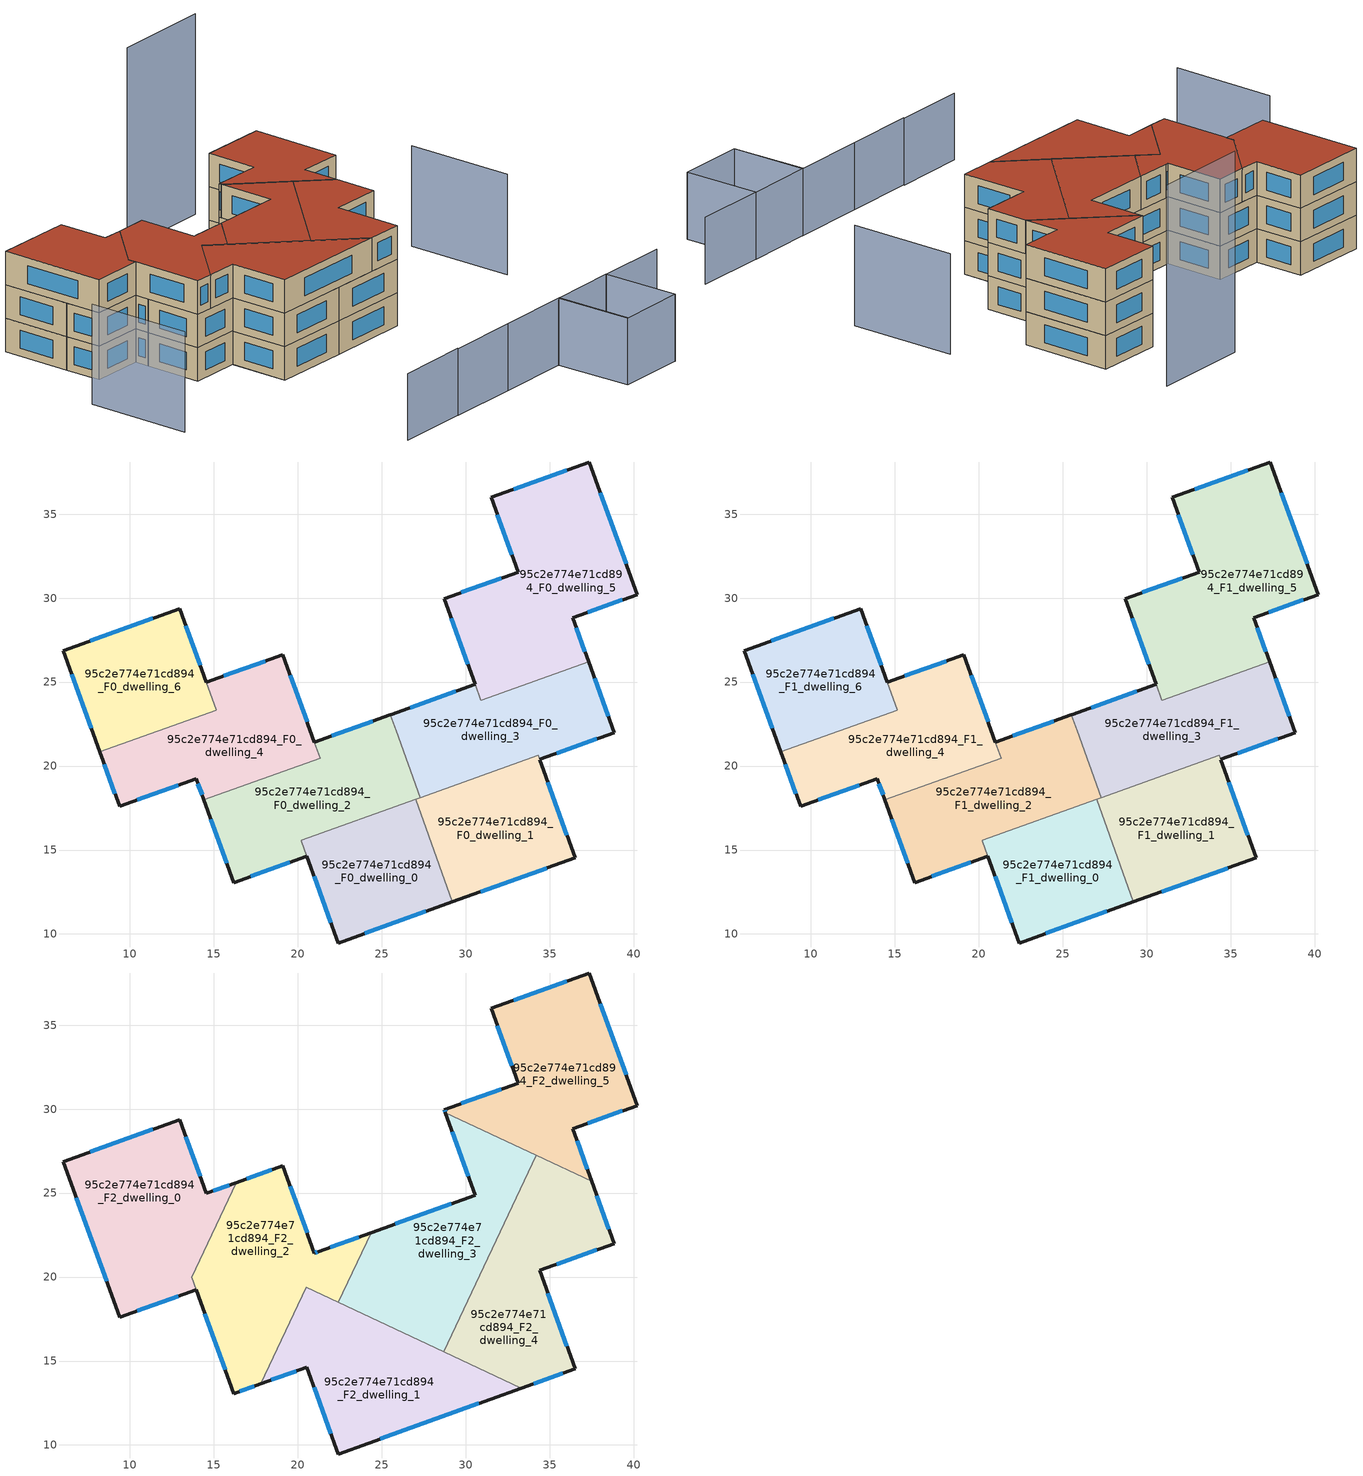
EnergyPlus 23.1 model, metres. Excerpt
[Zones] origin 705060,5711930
95c2e774e71cd894_F0_dwelling_0
 floor ground (EU_floor_Construction): 27.02,18.01 29.21,11.91 22.4,9.46 20.2,15.57 z0
 wall outside (EU_wall_Construction): 20.54,14.63 22.4,9.46 29.21,11.91 z0:3
 wall to 95c2e774e71cd894_F0_dwelling_2 (EU_wall_Construction): 20.2,15.57 20.54,14.63 / 27.02,18.01 20.21,15.57 z0:3
 wall to 95c2e774e71cd894_F0_dwelling_1 (EU_wall_Construction): 29.21,11.91 27.02,18.01 z0:3
 window (EU_Window_Construction): 20.97,13.43 21.97,10.66 / 23.98,10.03 27.63,11.34 z0.69:2.31
95c2e774e71cd894_F0_dwelling_1
 floor ground (EU_floor_Construction): 34.31,20.63 36.52,14.53 29.21,11.91 27.02,18.01 z0
 wall outside (EU_wall_Construction): 29.21,11.91 36.52,14.53 34.41,20.39 z0:3
 wall to 95c2e774e71cd894_F0_dwelling_3 (EU_wall_Construction): 34.41,20.39 34.32,20.63 / 34.31,20.63 27.3,18.11 z0:3
 wall to 95c2e774e71cd894_F0_dwelling_2 (EU_wall_Construction): 27.3,18.11 27.02,18.01 z0:3
 window (EU_Window_Construction): 36.03,15.89 34.9,19.03 / 30.9,12.51 34.83,13.92 z0.69:2.31
95c2e774e71cd894_F0_dwelling_2
 floor ground (EU_floor_Construction): 25.52,23.06 27.3,18.11 20.2,15.57 20.54,14.63 16.18,13.06 14.41,17.99 21.33,20.47 20.98,21.43 z0
 wall outside (EU_wall_Construction): 14.41,17.99 16.18,13.06 20.54,14.63 / 25.52,23.06 20.98,21.43 z0:3
 wall to 95c2e774e71cd894_F0_dwelling_4 (EU_wall_Construction): 20.98,21.43 21.33,20.47 14.41,17.99 z0:3
 wall to 95c2e774e71cd894_F0_dwelling_3 (EU_wall_Construction): 27.3,18.11 25.87,22.1 / 25.86,22.1 25.52,23.06 z0:3
 window (EU_Window_Construction): 14.82,16.85 15.77,14.2 / 24.47,22.68 22.03,21.81 / 17.19,13.43 19.53,14.27 z0.69:2.31
95c2e774e71cd894_F0_dwelling_3
 floor ground (EU_floor_Construction): 37.32,26.21 38.84,21.99 34.41,20.39 34.32,20.63 27.3,18.11 25.52,23.06 30.56,24.87 30.91,23.91 z0
 wall outside (EU_wall_Construction): 30.56,24.87 25.53,23.06 / 34.41,20.39 38.84,21.99 37.32,26.21 z0:3
 wall to 95c2e774e71cd894_F0_dwelling_5 (EU_wall_Construction): 30.91,23.91 30.56,24.87 / 37.32,26.21 30.92,23.91 z0:3
 window (EU_Window_Construction): 29.4,24.45 26.69,23.48 / 38.49,22.97 37.67,25.24 / 35.43,20.76 37.82,21.62 z0.69:2.31
95c2e774e71cd894_F0_dwelling_4
 floor ground (EU_floor_Construction): 19.11,26.62 20.98,21.43 21.33,20.47 14.41,17.99 13.95,19.24 9.39,17.6 8.21,20.85 15.14,23.34 14.55,24.99 z0
 wall outside (EU_wall_Construction): 20.98,21.43 19.11,26.62 14.55,24.99 / 8.21,20.85 9.39,17.6 13.95,19.24 14.41,17.99 z0:3
 wall to 95c2e774e71cd894_F0_dwelling_6 (EU_wall_Construction): 14.55,24.99 15.14,23.34 8.21,20.85 z0:3
 window (EU_Window_Construction): 18.05,26.25 15.6,25.37 / 20.55,22.63 19.54,25.42 / 14.06,18.95 14.3,18.28 / 10.44,17.98 12.89,18.86 / 8.48,20.1 9.11,18.35 z0.69:2.31
95c2e774e71cd894_F0_dwelling_5
 floor ground (EU_floor_Construction): 37.37,38.11 40.21,30.22 36.37,28.84 37.32,26.21 30.92,23.92 28.73,29.97 33.12,31.54 31.52,36.01 z0
 wall outside (EU_wall_Construction): 37.32,26.21 36.37,28.84 40.21,30.22 37.37,38.11 31.52,36.01 33.12,31.54 28.73,29.97 30.56,24.88 z0:3
 window (EU_Window_Construction): 29.15,28.79 30.14,26.06 / 32.11,31.18 29.74,30.34 / 31.89,34.98 32.75,32.58 / 36.01,37.62 32.87,36.5 / 39.55,32.04 38.03,36.28 / 37.26,29.16 39.32,29.9 / 37.1,26.82 36.59,28.23 z0.69:2.31
95c2e774e71cd894_F0_dwelling_6
 floor ground (EU_floor_Construction): 12.97,29.37 15.14,23.34 8.21,20.85 6.04,26.88 z0
 wall outside (EU_wall_Construction): 14.55,25 12.97,29.37 6.04,26.88 8.21,20.85 z0:3
 window (EU_Window_Construction): 6.54,25.48 7.71,22.24 / 11.36,28.79 7.64,27.45 / 14.18,26.01 13.33,28.36 z0.69:2.31
95c2e774e71cd894_F1_dwelling_0
 floor to 95c2e774e71cd894_F0_dwelling_0 (EU_floor_Construction): 27.02,18.01 29.21,11.91 22.4,9.46 20.21,15.57 z3
 wall outside (EU_wall_Construction): 20.54,14.63 22.4,9.46 29.21,11.91 z3:6
 wall to 95c2e774e71cd894_F1_dwelling_2 (EU_wall_Construction): 20.2,15.57 20.54,14.63 / 27.02,18.01 20.21,15.57 z3:6
 wall to 95c2e774e71cd894_F1_dwelling_1 (EU_wall_Construction): 29.21,11.91 27.02,18.01 z3:6
 window (EU_Window_Construction): 20.97,13.43 21.97,10.66 / 23.98,10.03 27.63,11.34 z3.69:5.31
95c2e774e71cd894_F1_dwelling_1
 floor to 95c2e774e71cd894_F0_dwelling_1 (EU_floor_Construction): 34.31,20.63 36.52,14.53 29.21,11.91 27.02,18.01 z3
 wall outside (EU_wall_Construction): 29.21,11.91 36.52,14.53 34.41,20.39 z3:6
 wall to 95c2e774e71cd894_F1_dwelling_3 (EU_wall_Construction): 34.41,20.39 34.32,20.63 / 34.31,20.63 27.3,18.11 z3:6
 wall to 95c2e774e71cd894_F1_dwelling_2 (EU_wall_Construction): 27.3,18.11 27.02,18.01 z3:6
 window (EU_Window_Construction): 36.03,15.89 34.9,19.03 / 30.9,12.51 34.83,13.92 z3.69:5.31
95c2e774e71cd894_F1_dwelling_2
 floor to 95c2e774e71cd894_F0_dwelling_2 (EU_floor_Construction): 25.52,23.06 27.3,18.11 20.2,15.57 20.54,14.63 16.18,13.06 14.41,17.99 21.33,20.47 20.98,21.43 z3
 wall outside (EU_wall_Construction): 14.41,17.99 16.18,13.06 20.54,14.63 / 25.52,23.06 20.98,21.43 z3:6
 wall to 95c2e774e71cd894_F1_dwelling_4 (EU_wall_Construction): 20.98,21.43 21.33,20.47 14.41,17.99 z3:6
 wall to 95c2e774e71cd894_F1_dwelling_3 (EU_wall_Construction): 27.3,18.11 25.87,22.1 / 25.86,22.1 25.52,23.06 z3:6
 window (EU_Window_Construction): 14.82,16.85 15.77,14.2 / 24.47,22.68 22.03,21.81 / 17.19,13.43 19.53,14.27 z3.69:5.31
95c2e774e71cd894_F1_dwelling_3
 floor to 95c2e774e71cd894_F0_dwelling_3 (EU_floor_Construction): 37.32,26.21 38.84,21.99 34.41,20.39 34.32,20.63 27.3,18.11 25.53,23.06 30.56,24.87 30.91,23.91 z3
 wall outside (EU_wall_Construction): 30.56,24.87 25.53,23.06 / 34.41,20.39 38.84,21.99 37.32,26.21 z3:6
 wall to 95c2e774e71cd894_F1_dwelling_5 (EU_wall_Construction): 30.91,23.91 30.56,24.87 / 37.32,26.21 30.92,23.91 z3:6
 window (EU_Window_Construction): 29.4,24.45 26.69,23.48 / 38.49,22.97 37.67,25.24 / 35.43,20.76 37.82,21.62 z3.69:5.31
95c2e774e71cd894_F1_dwelling_4
 floor to 95c2e774e71cd894_F0_dwelling_4 (EU_floor_Construction): 19.11,26.62 20.98,21.43 21.33,20.47 14.41,17.99 13.95,19.24 9.39,17.6 8.21,20.85 15.14,23.34 14.55,24.99 z3
 wall outside (EU_wall_Construction): 20.98,21.43 19.11,26.62 14.55,24.99 / 8.21,20.85 9.39,17.6 13.95,19.24 14.41,17.99 z3:6
 wall to 95c2e774e71cd894_F1_dwelling_6 (EU_wall_Construction): 14.55,24.99 15.14,23.34 8.21,20.85 z3:6
 window (EU_Window_Construction): 18.05,26.25 15.6,25.37 / 20.55,22.63 19.54,25.42 / 14.06,18.95 14.3,18.28 / 10.44,17.98 12.89,18.86 / 8.48,20.1 9.11,18.35 z3.69:5.31
95c2e774e71cd894_F1_dwelling_5
 floor to 95c2e774e71cd894_F0_dwelling_5 (EU_floor_Construction): 37.37,38.11 40.21,30.22 36.37,28.84 37.32,26.21 30.92,23.92 28.73,29.97 33.12,31.54 31.52,36.01 z3
 wall outside (EU_wall_Construction): 37.32,26.21 36.37,28.84 40.21,30.22 37.37,38.11 31.52,36.01 33.12,31.54 28.73,29.97 30.56,24.88 z3:6
 window (EU_Window_Construction): 29.15,28.79 30.14,26.06 / 32.11,31.18 29.74,30.34 / 31.89,34.98 32.75,32.58 / 36.01,37.62 32.87,36.5 / 39.55,32.04 38.03,36.28 / 37.26,29.16 39.32,29.9 / 37.1,26.82 36.59,28.23 z3.69:5.31
95c2e774e71cd894_F1_dwelling_6
 floor to 95c2e774e71cd894_F0_dwelling_6 (EU_floor_Construction): 12.97,29.37 15.14,23.34 8.21,20.85 6.04,26.88 z3
 wall outside (EU_wall_Construction): 14.55,25 12.97,29.37 6.04,26.88 8.21,20.85 z3:6
 window (EU_Window_Construction): 6.54,25.48 7.71,22.24 / 11.36,28.79 7.64,27.45 / 14.18,26.01 13.33,28.36 z3.69:5.31
95c2e774e71cd894_F2_dwelling_0
 floor to 95c2e774e71cd894_F1_dwelling_6 (EU_floor_Construction): 12.97,29.37 15.14,23.34 8.21,20.85 6.04,26.88 z6
 floor to 95c2e774e71cd894_F1_dwelling_4 (EU_floor_Construction): 16.33,25.63 13.68,19.99 13.95,19.24 9.39,17.6 8.21,20.85 15.14,23.34 14.55,24.99 z6
 wall outside (EU_wall_Construction): 16.33,25.63 14.55,24.99 12.97,29.37 6.04,26.88 9.39,17.6 13.95,19.24 z6:9
 wall to 95c2e774e71cd894_F2_dwelling_2 (EU_wall_Construction): 13.95,19.24 13.68,19.99 / 13.68,20 16.33,25.63 z6:9
 window (EU_Window_Construction): 6.81,24.73 8.61,19.75 / 11.36,28.79 7.64,27.45 / 14.18,26 13.33,28.36 / 15.91,25.48 14.96,25.14 / 10.44,17.98 12.89,18.86 z6.69:8.31
 roof outside (EU_roof_Construction): 13.95,19.24 13.68,19.99 16.33,25.63 14.55,24.99 12.97,29.37 6.04,26.88 9.39,17.6 z9
95c2e774e71cd894_F2_dwelling_1
 floor to 95c2e774e71cd894_F1_dwelling_0 (EU_floor_Construction): 27.75,15.99 29.21,11.91 22.4,9.46 20.21,15.57 24.99,17.28 z6
 floor to 95c2e774e71cd894_F1_dwelling_1 (EU_floor_Construction): 33.31,13.38 29.21,11.91 27.75,15.99 z6
 floor to 95c2e774e71cd894_F1_dwelling_2 (EU_floor_Construction): 24.99,17.28 20.2,15.57 20.54,14.63 17.79,13.64 20.49,19.39 z6
 wall outside (EU_wall_Construction): 17.79,13.64 20.54,14.63 22.4,9.46 33.31,13.38 z6:9
 wall to 95c2e774e71cd894_F2_dwelling_2 (EU_wall_Construction): 22.41,18.49 20.49,19.39 17.79,13.64 z6:9
 wall to 95c2e774e71cd894_F2_dwelling_3 (EU_wall_Construction): 28.7,15.54 22.41,18.49 z6:9
 wall to 95c2e774e71cd894_F2_dwelling_4 (EU_wall_Construction): 33.31,13.38 28.7,15.54 z6:9
 window (EU_Window_Construction): 20.97,13.44 21.97,10.66 / 18.43,13.87 19.9,14.4 / 24.92,10.37 30.78,12.47 z6.69:8.31
 roof outside (EU_roof_Construction): 33.31,13.38 20.49,19.39 17.79,13.64 20.54,14.63 22.4,9.46 z9
95c2e774e71cd894_F2_dwelling_2
 floor to 95c2e774e71cd894_F1_dwelling_2 (EU_floor_Construction): 24.36,22.64 22.42,18.49 20.49,19.39 17.79,13.64 16.18,13.06 14.41,17.99 21.33,20.47 20.98,21.43 z6
 floor to 95c2e774e71cd894_F1_dwelling_4 (EU_floor_Construction): 19.11,26.62 20.98,21.43 21.33,20.47 14.41,17.99 13.68,19.99 16.33,25.63 z6
 wall outside (EU_wall_Construction): 24.36,22.64 21.21,21.51 20.98,21.43 19.11,26.62 16.33,25.63 / 13.95,19.24 16.18,13.06 17.79,13.64 z6:9
 wall to 95c2e774e71cd894_F2_dwelling_3 (EU_wall_Construction): 22.42,18.49 24.36,22.64 z6:9
 window (EU_Window_Construction): 18.46,26.39 16.97,25.86 / 20.55,22.63 19.54,25.42 / 21.16,21.5 21.04,21.45 / 23.64,22.38 21.94,21.78 / 16.55,13.2 17.42,13.51 / 14.47,17.81 15.67,14.49 z6.69:8.31
 roof outside (EU_roof_Construction): 22.42,18.49 24.36,22.64 21.21,21.51 20.98,21.43 19.11,26.62 16.33,25.63 13.68,20 16.18,13.06 17.79,13.64 20.49,19.39 z9
95c2e774e71cd894_F2_dwelling_3
 floor to 95c2e774e71cd894_F1_dwelling_3 (EU_floor_Construction): 32.98,24.66 30.44,19.24 27.3,18.11 25.53,23.06 30.56,24.87 30.91,23.91 z6
 floor to 95c2e774e71cd894_F1_dwelling_0 (EU_floor_Construction): 27.02,18.01 27.75,15.99 24.99,17.28 z6
 floor to 95c2e774e71cd894_F1_dwelling_5 (EU_floor_Construction): 34.2,27.26 32.98,24.66 30.91,23.91 28.79,29.79 z6
 floor to 95c2e774e71cd894_F1_dwelling_2 (EU_floor_Construction): 25.52,23.06 27.3,18.11 24.99,17.28 22.42,18.49 24.36,22.64 z6
 floor to 95c2e774e71cd894_F1_dwelling_1 (EU_floor_Construction): 30.44,19.24 28.7,15.54 27.75,15.99 27.02,18.01 z6
 wall outside (EU_wall_Construction): 28.79,29.79 30.56,24.87 24.36,22.64 z6:9
 wall to 95c2e774e71cd894_F2_dwelling_4 (EU_wall_Construction): 28.7,15.54 34.2,27.26 z6:9
 wall to 95c2e774e71cd894_F2_dwelling_5 (EU_wall_Construction): 34.2,27.26 28.79,29.79 z6:9
 window (EU_Window_Construction): 29.13,24.36 25.8,23.16 / 29.2,28.66 30.15,26.01 z6.69:8.31
 roof outside (EU_roof_Construction): 28.7,15.54 34.2,27.26 28.79,29.79 30.56,24.87 24.36,22.64 22.42,18.49 z9
95c2e774e71cd894_F2_dwelling_4
 floor to 95c2e774e71cd894_F1_dwelling_1 (EU_floor_Construction): 34.32,20.63 36.52,14.53 33.31,13.38 28.7,15.54 30.44,19.24 z6
 floor to 95c2e774e71cd894_F1_dwelling_3 (EU_floor_Construction): 37.5,25.71 38.84,21.99 34.41,20.39 34.32,20.63 30.44,19.24 32.98,24.66 36.81,26.03 z6
 floor to 95c2e774e71cd894_F1_dwelling_5 (EU_floor_Construction): 36.81,26.03 32.98,24.66 34.2,27.26 z6
 wall outside (EU_wall_Construction): 33.31,13.38 36.52,14.53 34.41,20.39 38.84,21.99 37.5,25.71 z6:9
 wall to 95c2e774e71cd894_F2_dwelling_5 (EU_wall_Construction): 37.5,25.71 34.2,27.26 z6:9
 window (EU_Window_Construction): 38.53,22.85 37.81,24.84 / 35.43,20.76 37.82,21.62 / 36.03,15.89 34.9,19.04 / 34.05,13.65 35.78,14.26 z6.69:8.31
 roof outside (EU_roof_Construction): 36.52,14.53 34.41,20.39 38.84,21.99 37.5,25.71 34.2,27.26 28.7,15.54 33.31,13.38 z9
95c2e774e71cd894_F2_dwelling_5
 floor to 95c2e774e71cd894_F1_dwelling_5 (EU_floor_Construction): 37.37,38.11 40.21,30.22 36.37,28.84 37.32,26.21 36.81,26.03 28.79,29.79 28.73,29.97 33.12,31.54 31.52,36.01 z6
 floor to 95c2e774e71cd894_F1_dwelling_3 (EU_floor_Construction): 37.32,26.21 37.5,25.71 36.81,26.03 z6
 wall outside (EU_wall_Construction): 37.5,25.71 36.37,28.84 40.21,30.22 37.37,38.11 31.52,36.01 33.12,31.54 28.73,29.97 28.79,29.79 z6:9
 window (EU_Window_Construction): 36.01,37.62 32.87,36.5 / 39.55,32.04 38.03,36.28 / 37.26,29.16 39.32,29.9 / 37.24,26.43 36.63,28.11 / 28.74,29.93 28.78,29.84 / 32.11,31.18 29.74,30.34 / 31.89,34.98 32.75,32.58 z6.69:8.31
 roof outside (EU_roof_Construction): 37.5,25.71 36.37,28.84 40.21,30.22 37.37,38.11 31.52,36.01 33.12,31.54 28.73,29.97 28.79,29.79 z9
shading: 24.21,-7 30.61,-4.49 / 30.62,-4.6 36.93,-2.19 / 36.92,-2.18 43.49,0.31 / 43.49,0.31 46.02,-6.35 / 52.04,-4.08 49.49,2.58 / 49.49,2.58 55.93,5.06 / 46.03,-6.38 43.43,0.29 / 43.43,0.29 49.47,2.64 / 49.47,2.64 52.07,-4.03 / 52.07,-4.03 46.03,-6.38 z0:6; 6.1,13.38 9.45,4.27 / 50.12,19.19 46.63,28.59 z0:9; 35.03,43.89 26.36,40.6 z0:18
[Building]
EU S2 Campaign: North Axis=0; Terrain=City; Solar Distribution=FullExterior
[Site:Location]
London: Latitude=51.5; Longitude=-0.5; Time Zone=0; Elevation=25
[SizingPeriod:WeatherFileDays]
AnnualSizingPeriod: Begin Month=1; Begin Day of Month=1; End Month=12; End Day of Month=31; Day of Week for Start Day=Monday; Use Weather File Daylight Saving Period=No; Use Weather File Rain and Snow Indicators=No
[MATERIAL]
EU_InternalMass_Material: Roughness=MediumRough; Thickness=0.1; Conductivity=1; Density=1800; Specific Heat=900; Thermal Absorptance=0.9; Solar Absorptance=0.7; Visible Absorptance=0.7
[MATERIAL:NOMASS] Roughness=MediumRough; Thermal Absorptance=0.9; Solar Absorptance=0.7; Visible Absorptance=0.7
Name | Thermal Resistance
EU_wall_NoMass | 0.635353
EU_roof_NoMass | 0.675062
EU_floor_NoMass | 1.96382
[WINDOWMATERIAL:SIMPLEGLAZINGSYSTEM]
EU_Window_SimpleGlazing: UFactor=2.96269; Solar Heat Gain Coefficient=0.76; Visible Transmittance=0.76
[CONSTRUCTION]
EU_wall_Construction: EU_wall_NoMass
EU_roof_Construction: EU_roof_NoMass
EU_floor_Construction: EU_floor_NoMass
EU_Window_Construction: EU_Window_SimpleGlazing
EU_InternalMass_Construction: EU_InternalMass_Material
[ZONE] Type=1; Multiplier=1; Ceiling Height=autocalculate; Floor Area=autocalculate; Part of Total Floor Area=Yes
Name | Volume
95c2e774e71cd894_F0_dwelling_0 | 140.906
95c2e774e71cd894_F1_dwelling_0 | 140.855
95c2e774e71cd894_F2_dwelling_0 | 207.792
95c2e774e71cd894_F0_dwelling_1; 95c2e774e71cd894_F1_dwelling_1 | 151.022
95c2e774e71cd894_F2_dwelling_1 | 206.286
95c2e774e71cd894_F0_dwelling_2; 95c2e774e71cd894_F1_dwelling_2 | 183.259
95c2e774e71cd894_F2_dwelling_2 | 205.899
95c2e774e71cd894_F0_dwelling_3 | 174.766
95c2e774e71cd894_F1_dwelling_3 | 174.725
95c2e774e71cd894_F2_dwelling_3 | 205.716
95c2e774e71cd894_F0_dwelling_4; 95c2e774e71cd894_F1_dwelling_4 | 181.482
95c2e774e71cd894_F2_dwelling_4 | 205.727
95c2e774e71cd894_F0_dwelling_5; 95c2e774e71cd894_F1_dwelling_5 | 264.563
95c2e774e71cd894_F2_dwelling_5 | 206.279
95c2e774e71cd894_F0_dwelling_6 | 141.604
95c2e774e71cd894_F1_dwelling_6 | 141.554
[INTERNALMASS] Construction=EU_InternalMass_Construction
Name | Zone or ZoneList | Surface Area
95c2e774e71cd894_F0_dwelling_0_EU_InternalMass | 95c2e774e71cd894_F0_dwelling_0 | 46.9693
95c2e774e71cd894_F0_dwelling_1_EU_InternalMass | 95c2e774e71cd894_F0_dwelling_1 | 50.3581
95c2e774e71cd894_F0_dwelling_2_EU_InternalMass | 95c2e774e71cd894_F0_dwelling_2 | 61.0848
95c2e774e71cd894_F0_dwelling_3_EU_InternalMass | 95c2e774e71cd894_F0_dwelling_3 | 58.2587
95c2e774e71cd894_F0_dwelling_4_EU_InternalMass | 95c2e774e71cd894_F0_dwelling_4 | 60.4934
95c2e774e71cd894_F0_dwelling_5_EU_InternalMass | 95c2e774e71cd894_F0_dwelling_5 | 88.2083
95c2e774e71cd894_F0_dwelling_6_EU_InternalMass | 95c2e774e71cd894_F0_dwelling_6 | 47.2021
95c2e774e71cd894_F1_dwelling_0_EU_InternalMass | 95c2e774e71cd894_F1_dwelling_0 | 46.9693
95c2e774e71cd894_F1_dwelling_1_EU_InternalMass | 95c2e774e71cd894_F1_dwelling_1 | 50.3581
95c2e774e71cd894_F1_dwelling_2_EU_InternalMass | 95c2e774e71cd894_F1_dwelling_2 | 61.0848
95c2e774e71cd894_F1_dwelling_3_EU_InternalMass | 95c2e774e71cd894_F1_dwelling_3 | 58.2587
95c2e774e71cd894_F1_dwelling_4_EU_InternalMass | 95c2e774e71cd894_F1_dwelling_4 | 60.4934
95c2e774e71cd894_F1_dwelling_5_EU_InternalMass | 95c2e774e71cd894_F1_dwelling_5 | 88.2083
95c2e774e71cd894_F1_dwelling_6_EU_InternalMass | 95c2e774e71cd894_F1_dwelling_6 | 47.2021
95c2e774e71cd894_F2_dwelling_0_EU_InternalMass | 95c2e774e71cd894_F2_dwelling_0 | 69.2626
95c2e774e71cd894_F2_dwelling_1_EU_InternalMass | 95c2e774e71cd894_F2_dwelling_1 | 68.7621
95c2e774e71cd894_F2_dwelling_2_EU_InternalMass | 95c2e774e71cd894_F2_dwelling_2 | 68.6326
95c2e774e71cd894_F2_dwelling_3_EU_InternalMass | 95c2e774e71cd894_F2_dwelling_3 | 68.5733
95c2e774e71cd894_F2_dwelling_4_EU_InternalMass | 95c2e774e71cd894_F2_dwelling_4 | 68.5742
95c2e774e71cd894_F2_dwelling_5_EU_InternalMass | 95c2e774e71cd894_F2_dwelling_5 | 68.7596
[OTHEREQUIPMENT] Fuel Type=Electricity; Design Level Calculation Method=Watts/Area; Power per Zone Floor Area=1; Fraction Latent=0; Fraction Radiant=0; Fraction Lost=0; Carbon Dioxide Generation Rate=0; EndUse Subcategory=EU_Step8_InternalGains
Name | Zone or ZoneList or Space or SpaceList | Schedule
EU_Step8_InternalGain_95c2e774e71cd894_F0_dwelling_0_f000 | 95c2e774e71cd894_F0_dwelling_0 | EU_Step8_GainSchedule_95c2e774e71cd894_F0_dwelling_0_f000
EU_Step8_InternalGain_95c2e774e71cd894_F0_dwelling_1_f000 | 95c2e774e71cd894_F0_dwelling_1 | EU_Step8_GainSchedule_95c2e774e71cd894_F0_dwelling_1_f000
EU_Step8_InternalGain_95c2e774e71cd894_F0_dwelling_2_f000 | 95c2e774e71cd894_F0_dwelling_2 | EU_Step8_GainSchedule_95c2e774e71cd894_F0_dwelling_2_f000
EU_Step8_InternalGain_95c2e774e71cd894_F0_dwelling_3_f000 | 95c2e774e71cd894_F0_dwelling_3 | EU_Step8_GainSchedule_95c2e774e71cd894_F0_dwelling_3_f000
EU_Step8_InternalGain_95c2e774e71cd894_F0_dwelling_4_f000 | 95c2e774e71cd894_F0_dwelling_4 | EU_Step8_GainSchedule_95c2e774e71cd894_F0_dwelling_4_f000
EU_Step8_InternalGain_95c2e774e71cd894_F0_dwelling_5_f000 | 95c2e774e71cd894_F0_dwelling_5 | EU_Step8_GainSchedule_95c2e774e71cd894_F0_dwelling_5_f000
EU_Step8_InternalGain_95c2e774e71cd894_F0_dwelling_6_f000 | 95c2e774e71cd894_F0_dwelling_6 | EU_Step8_GainSchedule_95c2e774e71cd894_F0_dwelling_6_f000
EU_Step8_InternalGain_95c2e774e71cd894_F1_dwelling_0_f000 | 95c2e774e71cd894_F1_dwelling_0 | EU_Step8_GainSchedule_95c2e774e71cd894_F1_dwelling_0_f000
EU_Step8_InternalGain_95c2e774e71cd894_F1_dwelling_1_f000 | 95c2e774e71cd894_F1_dwelling_1 | EU_Step8_GainSchedule_95c2e774e71cd894_F1_dwelling_1_f000
EU_Step8_InternalGain_95c2e774e71cd894_F1_dwelling_2_f000 | 95c2e774e71cd894_F1_dwelling_2 | EU_Step8_GainSchedule_95c2e774e71cd894_F1_dwelling_2_f000
EU_Step8_InternalGain_95c2e774e71cd894_F1_dwelling_3_f000 | 95c2e774e71cd894_F1_dwelling_3 | EU_Step8_GainSchedule_95c2e774e71cd894_F1_dwelling_3_f000
EU_Step8_InternalGain_95c2e774e71cd894_F1_dwelling_4_f000 | 95c2e774e71cd894_F1_dwelling_4 | EU_Step8_GainSchedule_95c2e774e71cd894_F1_dwelling_4_f000
EU_Step8_InternalGain_95c2e774e71cd894_F1_dwelling_5_f000 | 95c2e774e71cd894_F1_dwelling_5 | EU_Step8_GainSchedule_95c2e774e71cd894_F1_dwelling_5_f000
EU_Step8_InternalGain_95c2e774e71cd894_F1_dwelling_6_f000 | 95c2e774e71cd894_F1_dwelling_6 | EU_Step8_GainSchedule_95c2e774e71cd894_F1_dwelling_6_f000
EU_Step8_InternalGain_95c2e774e71cd894_F2_dwelling_0_f000 | 95c2e774e71cd894_F2_dwelling_0 | EU_Step8_GainSchedule_95c2e774e71cd894_F2_dwelling_0_f000
EU_Step8_InternalGain_95c2e774e71cd894_F2_dwelling_1_f000 | 95c2e774e71cd894_F2_dwelling_1 | EU_Step8_GainSchedule_95c2e774e71cd894_F2_dwelling_1_f000
EU_Step8_InternalGain_95c2e774e71cd894_F2_dwelling_2_f000 | 95c2e774e71cd894_F2_dwelling_2 | EU_Step8_GainSchedule_95c2e774e71cd894_F2_dwelling_2_f000
EU_Step8_InternalGain_95c2e774e71cd894_F2_dwelling_3_f000 | 95c2e774e71cd894_F2_dwelling_3 | EU_Step8_GainSchedule_95c2e774e71cd894_F2_dwelling_3_f000
EU_Step8_InternalGain_95c2e774e71cd894_F2_dwelling_4_f000 | 95c2e774e71cd894_F2_dwelling_4 | EU_Step8_GainSchedule_95c2e774e71cd894_F2_dwelling_4_f000
EU_Step8_InternalGain_95c2e774e71cd894_F2_dwelling_5_f000 | 95c2e774e71cd894_F2_dwelling_5 | EU_Step8_GainSchedule_95c2e774e71cd894_F2_dwelling_5_f000
[ZONEVENTILATION:DESIGNFLOWRATE] Schedule=EU_AlwaysOn; Design Flow Rate Calculation Method=AirChanges/Hour; Air Changes per Hour=0.555504; Ventilation Type=Natural; Fan Pressure Rise=0; Fan Total Efficiency=1; Constant Term Coefficient=1; Temperature Term Coefficient=0; Velocity Term Coefficient=0; Velocity Squared Term Coefficient=0; Minimum Indoor Temperature=-100; Maximum Indoor Temperature=100; Delta Temperature=-100; Minimum Outdoor Temperature=-100; Maximum Outdoor Temperature=100; Maximum Wind Speed=40
Name | Zone or ZoneList or Space or SpaceList
EU_ConstantAir_95c2e774e71cd894_F0_dwelling_0 | 95c2e774e71cd894_F0_dwelling_0
EU_ConstantAir_95c2e774e71cd894_F0_dwelling_1 | 95c2e774e71cd894_F0_dwelling_1
EU_ConstantAir_95c2e774e71cd894_F0_dwelling_2 | 95c2e774e71cd894_F0_dwelling_2
EU_ConstantAir_95c2e774e71cd894_F0_dwelling_3 | 95c2e774e71cd894_F0_dwelling_3
EU_ConstantAir_95c2e774e71cd894_F0_dwelling_4 | 95c2e774e71cd894_F0_dwelling_4
EU_ConstantAir_95c2e774e71cd894_F0_dwelling_5 | 95c2e774e71cd894_F0_dwelling_5
EU_ConstantAir_95c2e774e71cd894_F0_dwelling_6 | 95c2e774e71cd894_F0_dwelling_6
EU_ConstantAir_95c2e774e71cd894_F1_dwelling_0 | 95c2e774e71cd894_F1_dwelling_0
EU_ConstantAir_95c2e774e71cd894_F1_dwelling_1 | 95c2e774e71cd894_F1_dwelling_1
EU_ConstantAir_95c2e774e71cd894_F1_dwelling_2 | 95c2e774e71cd894_F1_dwelling_2
EU_ConstantAir_95c2e774e71cd894_F1_dwelling_3 | 95c2e774e71cd894_F1_dwelling_3
EU_ConstantAir_95c2e774e71cd894_F1_dwelling_4 | 95c2e774e71cd894_F1_dwelling_4
EU_ConstantAir_95c2e774e71cd894_F1_dwelling_5 | 95c2e774e71cd894_F1_dwelling_5
EU_ConstantAir_95c2e774e71cd894_F1_dwelling_6 | 95c2e774e71cd894_F1_dwelling_6
EU_ConstantAir_95c2e774e71cd894_F2_dwelling_0 | 95c2e774e71cd894_F2_dwelling_0
EU_ConstantAir_95c2e774e71cd894_F2_dwelling_1 | 95c2e774e71cd894_F2_dwelling_1
EU_ConstantAir_95c2e774e71cd894_F2_dwelling_2 | 95c2e774e71cd894_F2_dwelling_2
EU_ConstantAir_95c2e774e71cd894_F2_dwelling_3 | 95c2e774e71cd894_F2_dwelling_3
EU_ConstantAir_95c2e774e71cd894_F2_dwelling_4 | 95c2e774e71cd894_F2_dwelling_4
EU_ConstantAir_95c2e774e71cd894_F2_dwelling_5 | 95c2e774e71cd894_F2_dwelling_5
[HVACTEMPLATE:THERMOSTAT] Constant Heating Setpoint=20; Constant Cooling Setpoint=50
EU_HeatOnly_95c2e774e71cd894_F0_dwelling_0; EU_HeatOnly_95c2e774e71cd894_F0_dwelling_1; EU_HeatOnly_95c2e774e71cd894_F0_dwelling_2; EU_HeatOnly_95c2e774e71cd894_F0_dwelling_3; EU_HeatOnly_95c2e774e71cd894_F0_dwelling_4; EU_HeatOnly_95c2e774e71cd894_F0_dwelling_5; EU_HeatOnly_95c2e774e71cd894_F0_dwelling_6; EU_HeatOnly_95c2e774e71cd894_F1_dwelling_0; EU_HeatOnly_95c2e774e71cd894_F1_dwelling_1; EU_HeatOnly_95c2e774e71cd894_F1_dwelling_2; EU_HeatOnly_95c2e774e71cd894_F1_dwelling_3; EU_HeatOnly_95c2e774e71cd894_F1_dwelling_4; EU_HeatOnly_95c2e774e71cd894_F1_dwelling_5; EU_HeatOnly_95c2e774e71cd894_F1_dwelling_6; EU_HeatOnly_95c2e774e71cd894_F2_dwelling_0; EU_HeatOnly_95c2e774e71cd894_F2_dwelling_1; EU_HeatOnly_95c2e774e71cd894_F2_dwelling_2; EU_HeatOnly_95c2e774e71cd894_F2_dwelling_3; EU_HeatOnly_95c2e774e71cd894_F2_dwelling_4; EU_HeatOnly_95c2e774e71cd894_F2_dwelling_5
[HVACTEMPLATE:ZONE:IDEALLOADSAIRSYSTEM] System Availability Schedule=EU_AlwaysOn; Maximum Heating Supply Air Temperature=50; Minimum Cooling Supply Air Temperature=13; Maximum Heating Supply Air Humidity Ratio=0.0156; Minimum Cooling Supply Air Humidity Ratio=0.0077; Heating Limit=NoLimit; Cooling Limit=NoLimit; Heating Availability Schedule=EU_AlwaysOn; Cooling Availability Schedule=EU_CoolingOff; Dehumidification Control Type=ConstantSensibleHeatRatio; Cooling Sensible Heat Ratio=0.7; Dehumidification Setpoint=60; Humidification Control Type=None; Humidification Setpoint=30; Outdoor Air Method=None; Outdoor Air Flow Rate per Person=0.00944; Outdoor Air Flow Rate per Zone Floor Area=0; Outdoor Air Flow Rate per Zone=0; Demand Controlled Ventilation Type=None; Outdoor Air Economizer Type=NoEconomizer; Heat Recovery Type=None; Sensible Heat Recovery Effectiveness=0.7; Latent Heat Recovery Effectiveness=0.65
Name | Template Thermostat
95c2e774e71cd894_F0_dwelling_0 | EU_HeatOnly_95c2e774e71cd894_F0_dwelling_0
95c2e774e71cd894_F0_dwelling_1 | EU_HeatOnly_95c2e774e71cd894_F0_dwelling_1
95c2e774e71cd894_F0_dwelling_2 | EU_HeatOnly_95c2e774e71cd894_F0_dwelling_2
95c2e774e71cd894_F0_dwelling_3 | EU_HeatOnly_95c2e774e71cd894_F0_dwelling_3
95c2e774e71cd894_F0_dwelling_4 | EU_HeatOnly_95c2e774e71cd894_F0_dwelling_4
95c2e774e71cd894_F0_dwelling_5 | EU_HeatOnly_95c2e774e71cd894_F0_dwelling_5
95c2e774e71cd894_F0_dwelling_6 | EU_HeatOnly_95c2e774e71cd894_F0_dwelling_6
95c2e774e71cd894_F1_dwelling_0 | EU_HeatOnly_95c2e774e71cd894_F1_dwelling_0
95c2e774e71cd894_F1_dwelling_1 | EU_HeatOnly_95c2e774e71cd894_F1_dwelling_1
95c2e774e71cd894_F1_dwelling_2 | EU_HeatOnly_95c2e774e71cd894_F1_dwelling_2
95c2e774e71cd894_F1_dwelling_3 | EU_HeatOnly_95c2e774e71cd894_F1_dwelling_3
95c2e774e71cd894_F1_dwelling_4 | EU_HeatOnly_95c2e774e71cd894_F1_dwelling_4
95c2e774e71cd894_F1_dwelling_5 | EU_HeatOnly_95c2e774e71cd894_F1_dwelling_5
95c2e774e71cd894_F1_dwelling_6 | EU_HeatOnly_95c2e774e71cd894_F1_dwelling_6
95c2e774e71cd894_F2_dwelling_0 | EU_HeatOnly_95c2e774e71cd894_F2_dwelling_0
95c2e774e71cd894_F2_dwelling_1 | EU_HeatOnly_95c2e774e71cd894_F2_dwelling_1
95c2e774e71cd894_F2_dwelling_2 | EU_HeatOnly_95c2e774e71cd894_F2_dwelling_2
95c2e774e71cd894_F2_dwelling_3 | EU_HeatOnly_95c2e774e71cd894_F2_dwelling_3
95c2e774e71cd894_F2_dwelling_4 | EU_HeatOnly_95c2e774e71cd894_F2_dwelling_4
95c2e774e71cd894_F2_dwelling_5 | EU_HeatOnly_95c2e774e71cd894_F2_dwelling_5
[SIZING:ZONE] Zone Cooling Design Supply Air Temperature Input Method=SupplyAirTemperature; Zone Cooling Design Supply Air Temperature=13; Zone Heating Design Supply Air Temperature Input Method=SupplyAirTemperature; Zone Heating Design Supply Air Temperature=50; Zone Cooling Design Supply Air Humidity Ratio=0.008; Zone Heating Design Supply Air Humidity Ratio=0.008; Cooling Design Air Flow Method=DesignDay; Cooling Design Air Flow Rate=0; Cooling Minimum Air Flow per Zone Floor Area=0.000762; Cooling Minimum Air Flow=0; Cooling Minimum Air Flow Fraction=0.2; Heating Design Air Flow Method=DesignDay; Heating Design Air Flow Rate=0; Heating Maximum Air Flow per Zone Floor Area=0.002032; Heating Maximum Air Flow=0.141576; Heating Maximum Air Flow Fraction=0.3; Account for Dedicated Outdoor Air System=No; Dedicated Outdoor Air System Control Strategy=NeutralSupplyAir; Dedicated Outdoor Air Low Setpoint Temperature for Design=autosize; Dedicated Outdoor Air High Setpoint Temperature for Design=autosize; Zone Load Sizing Method=Sensible Load Only No Latent Load; Zone Latent Cooling Design Supply Air Humidity Ratio Input Method=HumidityRatioDifference; Zone Cooling Design Supply Air Humidity Ratio Difference=0.005; Zone Latent Heating Design Supply Air Humidity Ratio Input Method=HumidityRatioDifference; Zone Humidification Design Supply Air Humidity Ratio Difference=0.005
95c2e774e71cd894_F0_dwelling_0; 95c2e774e71cd894_F0_dwelling_1; 95c2e774e71cd894_F0_dwelling_2; 95c2e774e71cd894_F0_dwelling_3; 95c2e774e71cd894_F0_dwelling_4; 95c2e774e71cd894_F0_dwelling_5; 95c2e774e71cd894_F0_dwelling_6; 95c2e774e71cd894_F1_dwelling_0; 95c2e774e71cd894_F1_dwelling_1; 95c2e774e71cd894_F1_dwelling_2; 95c2e774e71cd894_F1_dwelling_3; 95c2e774e71cd894_F1_dwelling_4; 95c2e774e71cd894_F1_dwelling_5; 95c2e774e71cd894_F1_dwelling_6; 95c2e774e71cd894_F2_dwelling_0; 95c2e774e71cd894_F2_dwelling_1; 95c2e774e71cd894_F2_dwelling_2; 95c2e774e71cd894_F2_dwelling_3; 95c2e774e71cd894_F2_dwelling_4; 95c2e774e71cd894_F2_dwelling_5
[SCHEDULE:CONSTANT]
Name | Hourly Value
EU_AlwaysOn | 1
EU_CoolingOff | 0
[SCHEDULE:FILE] Column Number=1; Rows to Skip at Top=0; Number of Hours of Data=8760; Column Separator=Comma; Interpolate to Timestep=No; Minutes per Item=60; Adjust Schedule for Daylight Savings=Yes
Name | File
EU_Step8_GainSchedule_95c2e774e71cd894_F0_dwelling_0_f000 | ../../schedules/95c2e774e71cd894/95c2e774e71cd894_F0_dwelling_0_f000_gain.csv
EU_Step8_GainSchedule_95c2e774e71cd894_F0_dwelling_1_f000 | ../../schedules/95c2e774e71cd894/95c2e774e71cd894_F0_dwelling_1_f000_gain.csv
EU_Step8_GainSchedule_95c2e774e71cd894_F0_dwelling_2_f000 | ../../schedules/95c2e774e71cd894/95c2e774e71cd894_F0_dwelling_2_f000_gain.csv
EU_Step8_GainSchedule_95c2e774e71cd894_F0_dwelling_3_f000 | ../../schedules/95c2e774e71cd894/95c2e774e71cd894_F0_dwelling_3_f000_gain.csv
EU_Step8_GainSchedule_95c2e774e71cd894_F0_dwelling_4_f000 | ../../schedules/95c2e774e71cd894/95c2e774e71cd894_F0_dwelling_4_f000_gain.csv
EU_Step8_GainSchedule_95c2e774e71cd894_F0_dwelling_5_f000 | ../../schedules/95c2e774e71cd894/95c2e774e71cd894_F0_dwelling_5_f000_gain.csv
EU_Step8_GainSchedule_95c2e774e71cd894_F0_dwelling_6_f000 | ../../schedules/95c2e774e71cd894/95c2e774e71cd894_F0_dwelling_6_f000_gain.csv
EU_Step8_GainSchedule_95c2e774e71cd894_F1_dwelling_0_f000 | ../../schedules/95c2e774e71cd894/95c2e774e71cd894_F1_dwelling_0_f000_gain.csv
EU_Step8_GainSchedule_95c2e774e71cd894_F1_dwelling_1_f000 | ../../schedules/95c2e774e71cd894/95c2e774e71cd894_F1_dwelling_1_f000_gain.csv
EU_Step8_GainSchedule_95c2e774e71cd894_F1_dwelling_2_f000 | ../../schedules/95c2e774e71cd894/95c2e774e71cd894_F1_dwelling_2_f000_gain.csv
EU_Step8_GainSchedule_95c2e774e71cd894_F1_dwelling_3_f000 | ../../schedules/95c2e774e71cd894/95c2e774e71cd894_F1_dwelling_3_f000_gain.csv
EU_Step8_GainSchedule_95c2e774e71cd894_F1_dwelling_4_f000 | ../../schedules/95c2e774e71cd894/95c2e774e71cd894_F1_dwelling_4_f000_gain.csv
EU_Step8_GainSchedule_95c2e774e71cd894_F1_dwelling_5_f000 | ../../schedules/95c2e774e71cd894/95c2e774e71cd894_F1_dwelling_5_f000_gain.csv
EU_Step8_GainSchedule_95c2e774e71cd894_F1_dwelling_6_f000 | ../../schedules/95c2e774e71cd894/95c2e774e71cd894_F1_dwelling_6_f000_gain.csv
EU_Step8_GainSchedule_95c2e774e71cd894_F2_dwelling_0_f000 | ../../schedules/95c2e774e71cd894/95c2e774e71cd894_F2_dwelling_0_f000_gain.csv
EU_Step8_GainSchedule_95c2e774e71cd894_F2_dwelling_1_f000 | ../../schedules/95c2e774e71cd894/95c2e774e71cd894_F2_dwelling_1_f000_gain.csv
EU_Step8_GainSchedule_95c2e774e71cd894_F2_dwelling_2_f000 | ../../schedules/95c2e774e71cd894/95c2e774e71cd894_F2_dwelling_2_f000_gain.csv
EU_Step8_GainSchedule_95c2e774e71cd894_F2_dwelling_3_f000 | ../../schedules/95c2e774e71cd894/95c2e774e71cd894_F2_dwelling_3_f000_gain.csv
EU_Step8_GainSchedule_95c2e774e71cd894_F2_dwelling_4_f000 | ../../schedules/95c2e774e71cd894/95c2e774e71cd894_F2_dwelling_4_f000_gain.csv
EU_Step8_GainSchedule_95c2e774e71cd894_F2_dwelling_5_f000 | ../../schedules/95c2e774e71cd894/95c2e774e71cd894_F2_dwelling_5_f000_gain.csv
